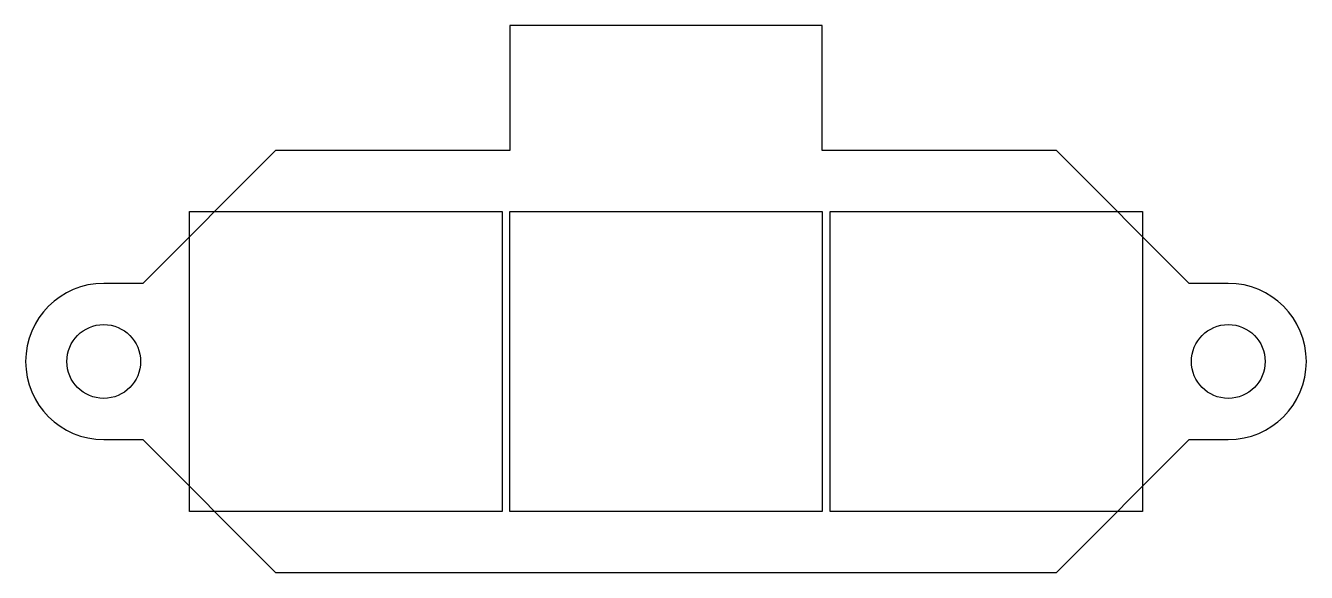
# Model space of a CAD drawing. Header units: inches. Extents: x 0 to 52.1, y 0 to 22.2.
import ezdxf

# ---------------------------------------------------------------- set-up
doc = ezdxf.new("R2010")
doc.units = ezdxf.units.IN
doc.header["$MEASUREMENT"] = 0
doc.layers.add('スイッチ', color=31, linetype='Continuous')

msp = doc.modelspace()

# ---------------------------------------------------------------- linework, layer by layer
at = {"layer": 'スイッチ'}
msp.add_lwpolyline([(19.685, 22.225), (19.685, 17.145), (10.16, 17.145), (4.763, 11.748), (3.175, 11.748, 1), (3.175, 5.398), (4.763, 5.398), (10.16, 0), (41.91, 0), (47.308, 5.398), (48.895, 5.398, 1), (48.895, 11.748), (47.308, 11.748), (41.91, 17.145), (32.385, 17.145), (32.385, 22.225)], format="xyb", close=True, dxfattribs=at)
at = {"layer": 'スイッチ', "linetype": 'Continuous'}
for points in [[(19.368, 14.669), (19.368, 2.477), (6.668, 2.477), (6.668, 14.669)], [(32.385, 14.669), (32.385, 2.477), (19.685, 2.477), (19.685, 14.669)], [(45.403, 14.669), (45.403, 2.477), (32.703, 2.477), (32.703, 14.669)]]:
    msp.add_lwpolyline(points, close=True, dxfattribs=at)
for centre in [(3.175, 8.573), (48.895, 8.573)]:
    msp.add_circle(centre, 1.5, dxfattribs=at)

doc.saveas('drawing.dxf')
